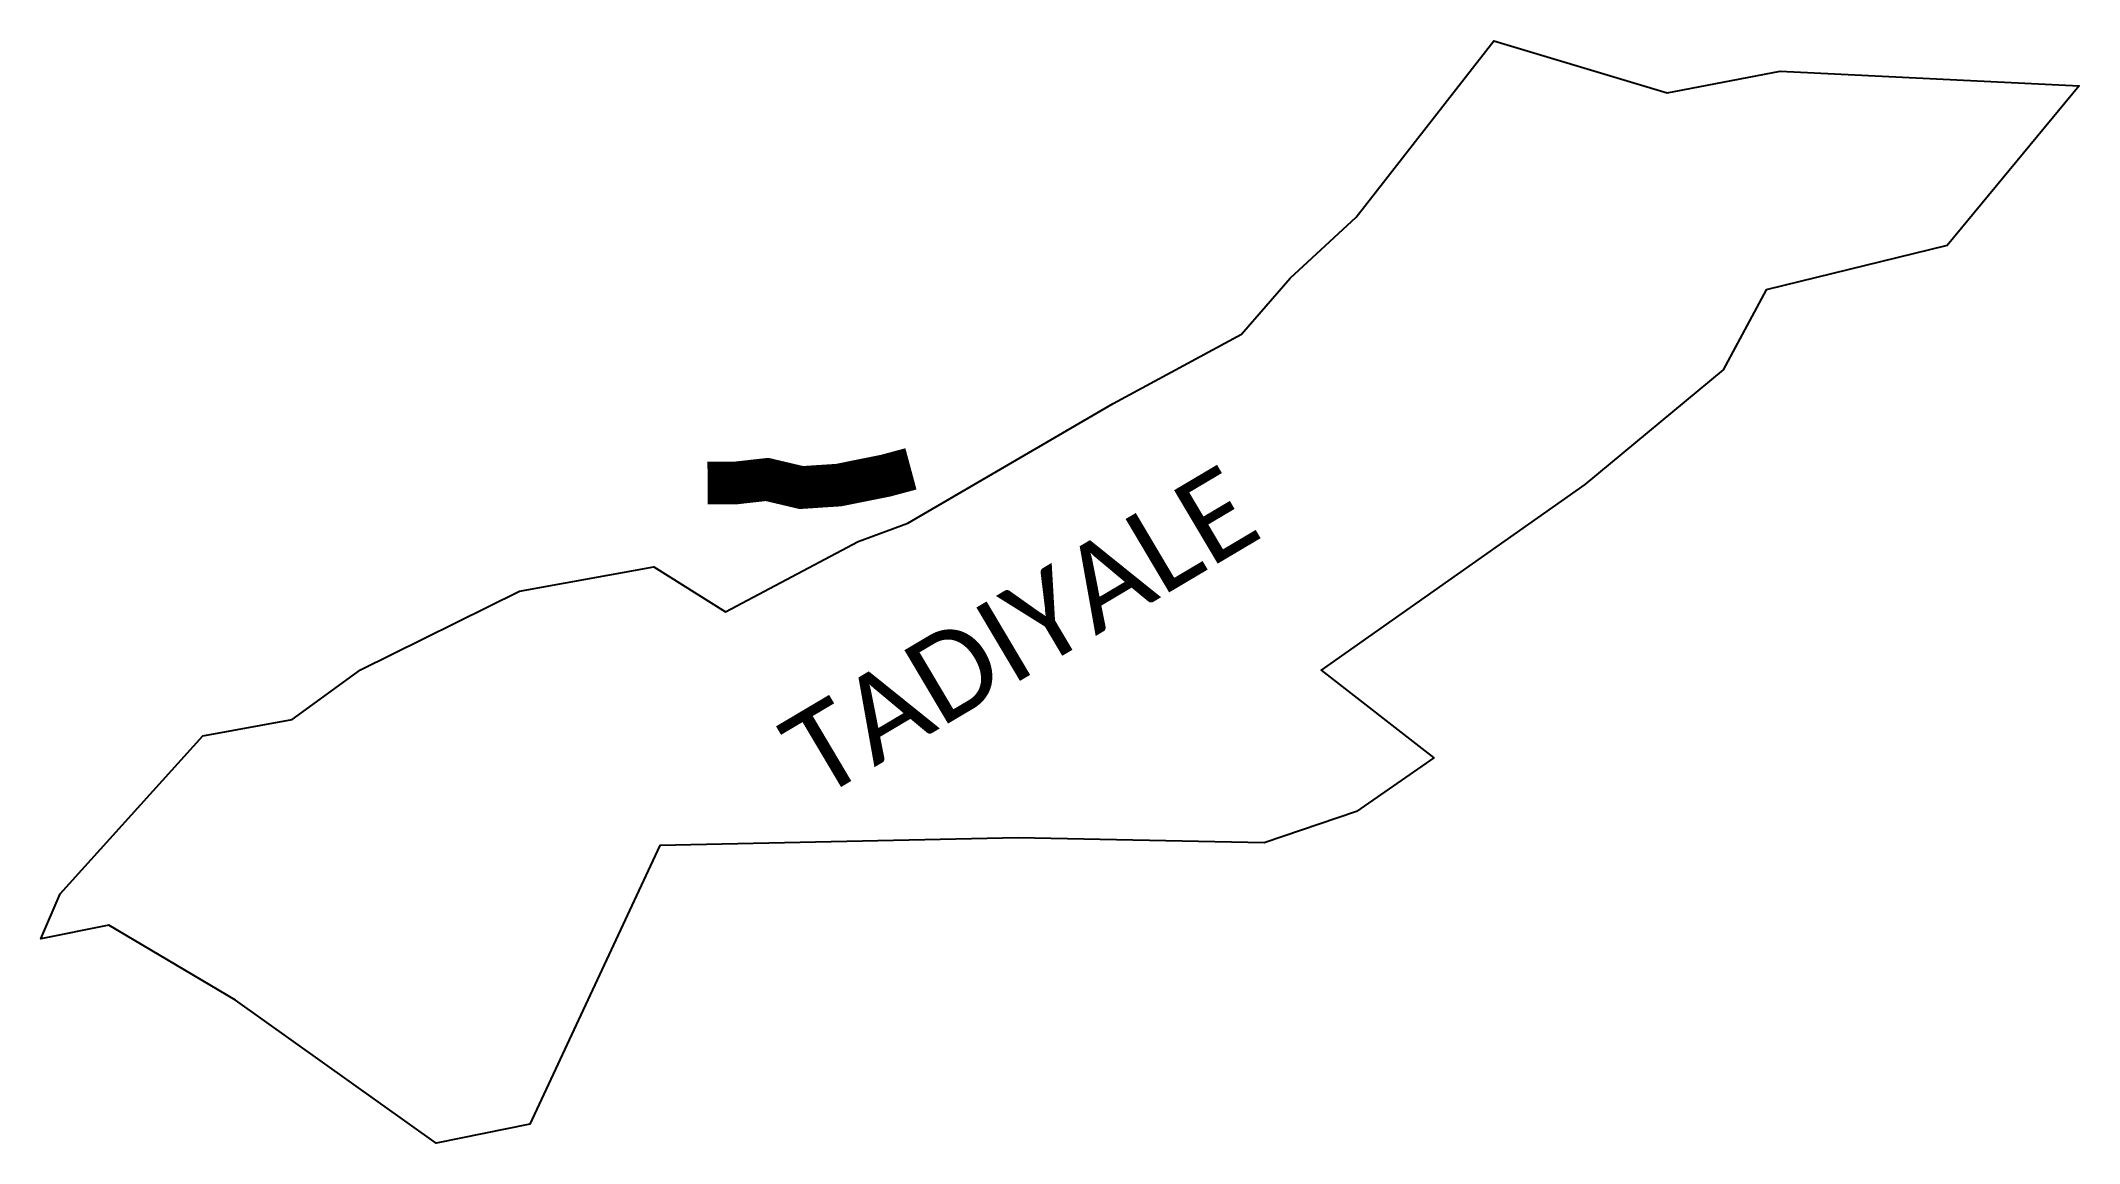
# Model space of a CAD drawing. Header units: metres. Extents: x 258074 to 260462, y 2207999 to 2209291.
import ezdxf

# ---------------------------------------------------------------- set-up
doc = ezdxf.new("R2010")
doc.units = ezdxf.units.M
for name, color, linetype in [('NATURALLY PROTECTED', 3, 'Continuous'), ('village', 4, 'Continuous'), ('VILLAGE NAME', 250, 'Continuous')]:
    doc.layers.add(name, color=color, linetype=linetype)
doc.styles.get("Standard").update_dxf_attribs({"font": 'simplex.shx'})

msp = doc.modelspace()

# ---------------------------------------------------------------- linework, layer by layer
at = {"layer": 'NATURALLY PROTECTED', "const_width": 50, "flags": 128}
msp.add_lwpolyline([(259093.5, 2208789.4), (259063.8, 2208781.4), (259009, 2208770.4), (258965.1, 2208767.5), (258924.9, 2208777), (258889.5, 2208773), (258855.3, 2208772.8)], dxfattribs=at)
at = {"layer": 'village'}
msp.add_polyline3d([(258097.1, 2208291.5, 0), (258263.9, 2208476.5, 0), (258368.8, 2208495.8, 0), (258448.7, 2208554, 0), (258634.8, 2208646.1, 0), (258792.5, 2208674.5, 0), (258876.2, 2208622, 0), (259031.8, 2208704.4, 0), (259089.7, 2208725.7, 0), (259330.2, 2208865.9, 0), (259480.5, 2208947.1, 0), (259537.8, 2209012.7, 0), (259614.9, 2209084.4, 0), (259776.1, 2209290.9, 0), (259979.2, 2209230.1, 0), (260111.6, 2209255.4, 0), (260461.9, 2209238.1, 0), (260307.2, 2209051.2, 0), (260095.2, 2208999.3, 0), (260044.9, 2208905.5, 0), (259883, 2208771, 0), (259574, 2208553.7, 0), (259706, 2208450.8, 0), (259615.4, 2208387.9, 0), (259507.4, 2208351.2, 0), (259218.9, 2208357.1, 0), (258799.5, 2208348, 0), (258647.2, 2208021.8, 0), (258537.5, 2207999.3, 0), (258302.5, 2208166.9, 0), (258153.8, 2208254.7, 0), (258074.2, 2208238.7, 0)], close=True, dxfattribs=at)

# ---------------------------------------------------------------- texts
at = {"layer": 'VILLAGE NAME', "insert": (258933.9, 2208486.8), "char_height": 100, "attachment_point": 1, "rotation": 30.6788}
msp.add_mtext_dynamic_manual_height_columns('{\\fCalibri|b0|i0|c0|p34;TADIYALE}', width=1538.461, gutter_width=667.3, heights=[0], dxfattribs=at)

doc.saveas('drawing.dxf')
